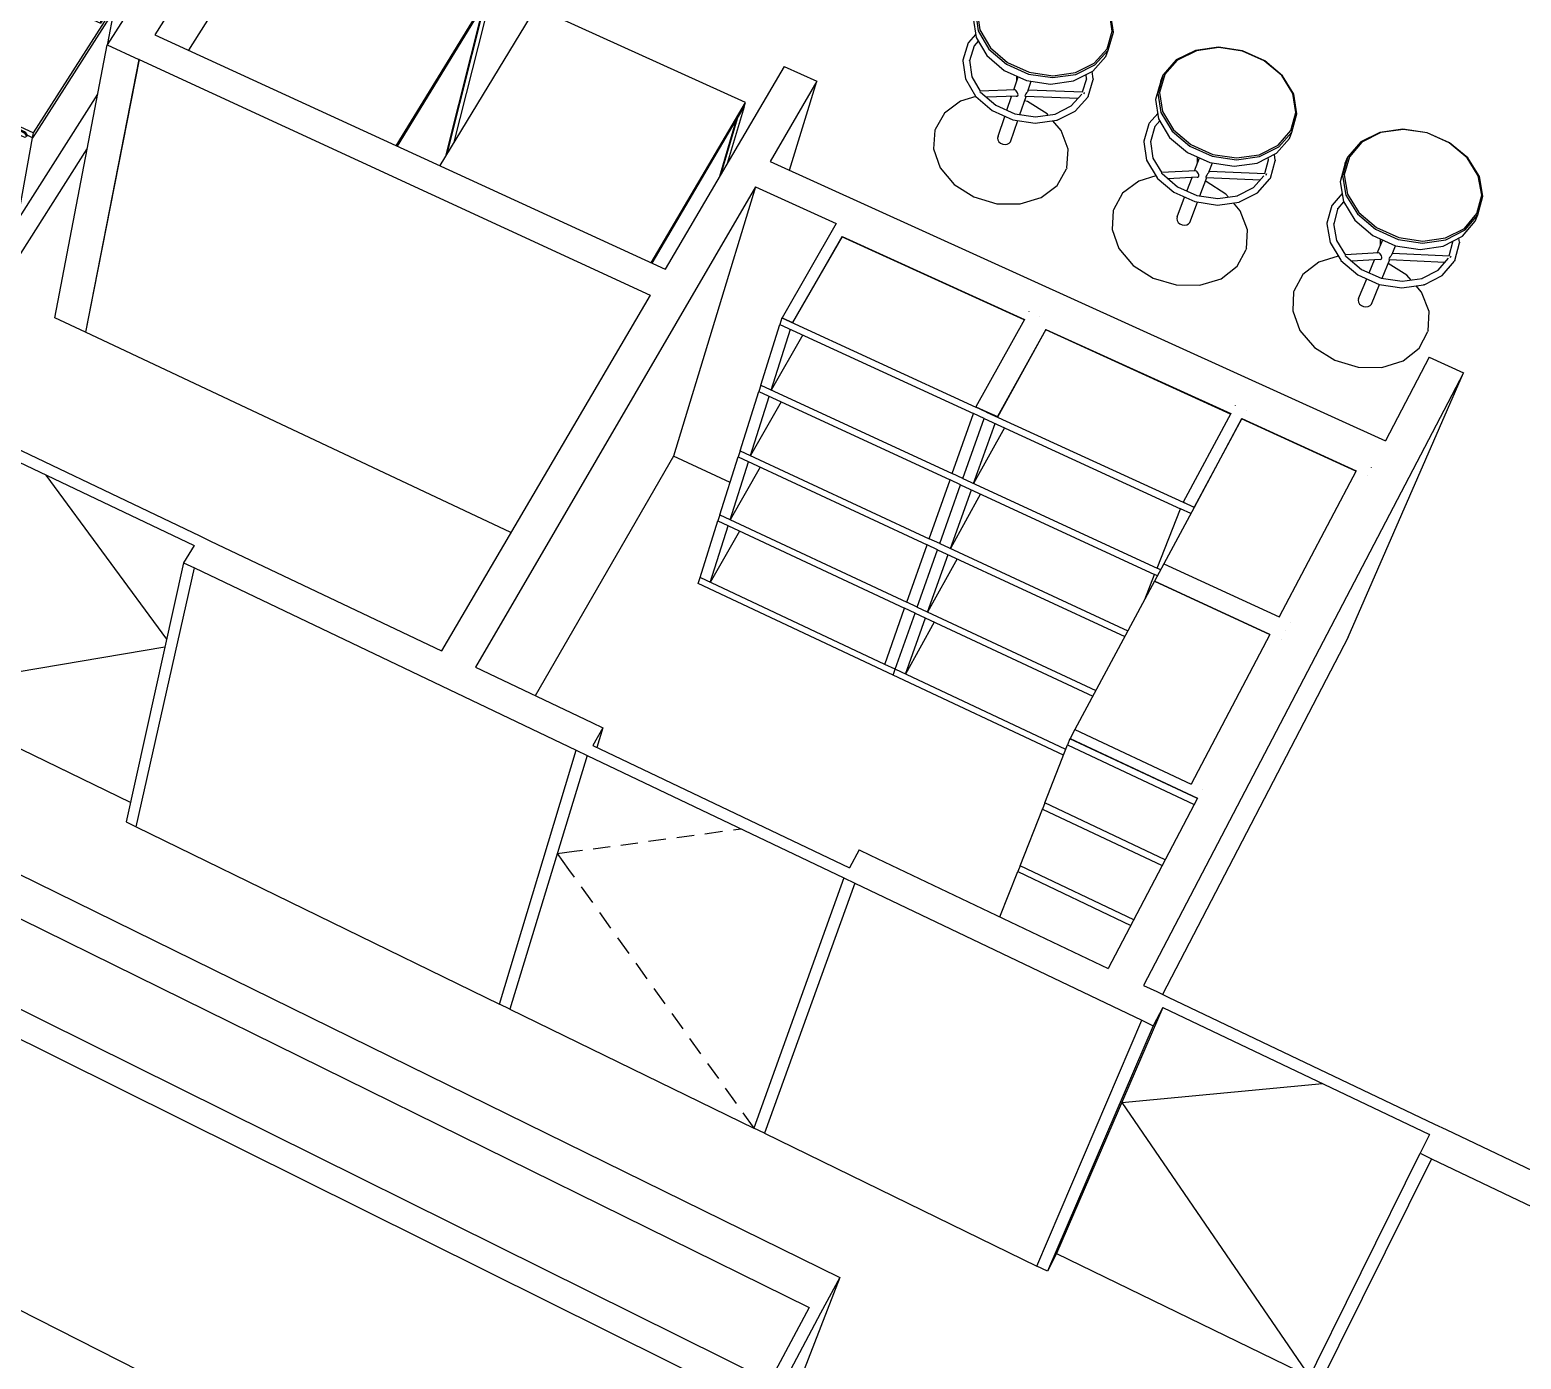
# Model space of a CAD drawing. Header units: millimetres. Extents: x 13967 to 26400, y -11617 to -3396.
# Drawn here: x 21291 to 23033, y -8741 to -7189 of the extents above; entities that cross this region are included whole.
import ezdxf

# ---------------------------------------------------------------- set-up
doc = ezdxf.new("R2010")
doc.units = ezdxf.units.MM
doc.header["$MEASUREMENT"] = 0
for name, color, linetype in [('NewA-Ee_25_10-M_WallsInternal', 7, 'Continuous'), ('NewA-Ee_40_20-M_GeneralFFAndEInternalCulinary', 7, 'Continuous'), ('NewA-Ee_40_20-M_GeneralFFAndEInternalFixed', 7, 'Continuous'), ('NewA-Ee_40_20-M_GeneralFFAndEInternalMovable', 7, 'Continuous')]:
    doc.layers.add(name, color=color, linetype=linetype)

# ---------------------------------------------------------------- blocks, each defined once
blk = doc.blocks.new('Section Elem_8_1', base_point=(20019, -7720.3))
at = {"layer": 'NewA-Ee_25_10-M_WallsInternal', "linetype": 'Continuous'}
for p, q in [((21502.5, -7785.8), (21772.3, -7914.2)), ((21483.5, -7817.1), (21929.5, -8030.1)), ((21811.8, -7933), (21947.9, -7997.9)), ((21415.7, -8119.7), (21839.9, -8326.5)), ((22273, -8152.7), (22550.8, -8285)), ((22255.1, -8185.5), (22590.1, -8345.5)), ((22592.1, -8304.7), (22607.5, -8312)), ((22149.3, -8477.3), (22467.3, -8632.4)), ((22945.5, -8473), (23084.3, -8539.1)), ((22928.5, -8507.1), (24630, -9319.6))]:
    blk.add_line(p, q, dxfattribs=at)
blk = doc.blocks.new('Section Elem_13_1', base_point=(20019, -7720.3))
at = {"layer": 'NewA-Ee_25_10-M_WallsInternal', "linetype": 'Continuous'}
for p, q in [((22925.8, -7571.3), (22874.6, -7668.8)), ((22925.8, -7571.3), (22965.8, -7589.4)), ((22965.8, -7589.4), (22592.1, -8304.7)), ((22831.2, -7898.2), (22965.8, -7589.4)), ((22831.2, -7898.2), (22614.1, -8315.2)), ((22655.3, -8086.2), (22550.8, -8285))]:
    blk.add_line(p, q, dxfattribs=at)
blk = doc.blocks.new('Section Elem_14_1', base_point=(20019, -7720.3))
at = {"layer": 'NewA-Ee_25_10-M_WallsInternal', "linetype": 'Continuous'}
for p, q in [((22172.3, -7231.7), (22033.5, -7468.5)), ((22172.3, -7231.7), (22210.5, -7248.9)), ((22210.5, -7248.9), (22156, -7342.5)), ((22178.5, -7352.7), (22210.5, -7248.9)), ((22138.8, -7372.1), (21811.8, -7933)), ((22015.9, -7498.6), (21772.3, -7914.2)), ((22043.2, -7686.7), (21881.7, -7966.4)), ((21772.2, -7914.3), (21772.3, -7914.2)), ((21811.8, -7933), (21811.7, -7933.1))]:
    blk.add_line(p, q, dxfattribs=at)
blk = doc.blocks.new('Section Elem_15_1', base_point=(20019, -7720.3))
at = {"layer": 'NewA-Ee_25_10-M_WallsInternal', "linetype": 'Continuous'}
for p, q in [((22156, -7342.5), (22874.6, -7668.8)), ((22138.8, -7372.1), (22043.2, -7686.7)), ((22138.8, -7372.1), (22233.1, -7415)), ((22874.6, -7668.8), (22874.6, -7668.9)), ((22109.2, -7717.4), (22043.2, -7686.7))]:
    blk.add_line(p, q, dxfattribs=at)
blk = doc.blocks.new('Section Elem_17_1', base_point=(20019, -7720.3))
at = {"layer": 'NewA-Ee_25_10-M_WallsInternal', "linetype": 'Continuous'}
for p, q in [((22099.8, -6081.6), (21712.3, -6688.5)), ((22135.1, -6096.4), (21748.7, -6704.6)), ((22047.3, -6439.2), (22135.1, -6096.4)), ((21673.9, -7035), (22047.3, -6439.2)), ((21570.2, -6911), (21519.9, -6989.7)), ((21607, -6927.5), (21437.3, -7194.6)), ((21501.9, -7018), (21381.5, -7206.5)), ((21320.7, -7525.3), (21381.5, -7206.5)), ((21381.5, -7206.5), (21418.8, -7223.7)), ((21418.8, -7223.7), (21356.3, -7542)), ((21418.9, -7223.6), (21418.8, -7223.7)), ((21356.3, -7542), (21320.7, -7525.3)), ((21356.3, -7542), (21356.4, -7541.9))]:
    blk.add_line(p, q, dxfattribs=at)
blk = doc.blocks.new('Section Elem_20_1', base_point=(20019, -7720.3))
at = {"layer": 'NewA-Ee_25_10-M_WallsInternal', "linetype": 'Continuous'}
for p, q in [((21437.3, -7194.6), (22033.5, -7468.5)), ((21418.9, -7223.6), (21356.4, -7541.9)), ((21418.9, -7223.6), (22015.9, -7498.6)), ((22033.5, -7468.5), (22033.5, -7468.6)), ((22015.8, -7498.7), (22015.9, -7498.6)), ((21853.3, -7776), (21356.4, -7541.9))]:
    blk.add_line(p, q, dxfattribs=at)
blk = doc.blocks.new('Section Elem_55_1', base_point=(20019, -7720.3))
at = {"layer": 'NewA-Ee_25_10-M_WallsInternal', "linetype": 'Continuous'}
for p, q in [((19560.5, -7330.9), (22237.3, -8645.8)), ((19545.2, -7372.1), (22201.6, -8681)), ((22237.3, -8645.8), (22215, -8687.6))]:
    blk.add_line(p, q, dxfattribs=at)
blk = doc.blocks.new('Section Elem_57_1', base_point=(20019, -7720.3))
at = {"layer": 'NewA-Ee_25_10-M_WallsInternal', "linetype": 'Continuous'}
for p, q in [((19490.4, -7445.1), (22155.7, -8766.9)), ((19461, -7463.4), (22154.1, -8801.8)), ((22049.4, -9073.9), (21224.6, -8656.1))]:
    blk.add_line(p, q, dxfattribs=at)
blk = doc.blocks.new('Section Elem_58_1', base_point=(20019, -7720.3))
at = {"layer": 'NewA-Ee_25_10-M_WallsInternal', "linetype": 'Continuous'}
for p, q in [((22201.6, -8681), (22155.7, -8766.9)), ((22215, -8687.6), (22169.2, -8773.6)), ((22063.9, -9046.6), (22108, -8963.5))]:
    blk.add_line(p, q, dxfattribs=at)
blk = doc.blocks.new('Section Elem_66_1', base_point=(20019, -7720.3))
at = {"layer": 'NewA-Ee_25_10-M_WallsInternal', "linetype": 'Continuous'}
for p, q in [((21191.8, -7637.9), (21191.8, -7637.8)), ((21143, -7961.7), (21197, -7654.6)), ((21197, -7654.6), (21184.5, -7674.4)), ((21197, -7654.6), (21483.2, -7791.1)), ((21172.3, -7668.5), (21119.4, -7975.2)), ((21131, -7980.9), (21184.5, -7674.4)), ((21172.3, -7668.5), (21184.5, -7674.4)), ((21317.6, -7697.7), (21317.5, -7697.6)), ((21451.2, -7900.4), (21310.6, -7708.8)), ((21490.1, -7779.9), (21490.1, -7779.8)), ((21502.5, -7785.9), (21502.5, -7785.8)), ((21483.2, -7791.1), (21471, -7811.2)), ((21483.2, -7791.2), (21483.2, -7791.1)), ((21471, -7811.2), (21403.8, -8113.9)), ((21415.7, -8119.7), (21483.5, -7817.1)), ((21471, -7811.2), (21483.5, -7817.1)), ((21449.2, -7909.7), (21143, -7961.7)), ((21119.4, -7975.2), (21131, -7980.9)), ((21143, -7961.7), (21131, -7980.9)), ((21143, -7961.7), (21143, -7961.6)), ((21408.9, -8091.2), (21143, -7961.7)), ((21403.8, -8113.9), (21415.7, -8119.7)), ((21415.7, -8119.6), (21415.7, -8119.7))]:
    blk.add_line(p, q, dxfattribs=at)
at = {"layer": 'NewA-Ee_25_10-M_WallsInternal', "linetype": 'Continuous', "flags": 128}
blk.add_lwpolyline([(21191.8, -7637.8), (21204, -7643.6), (21490.1, -7779.8), (21502.5, -7785.8)], dxfattribs=at)
blk = doc.blocks.new('Section Elem_67_1', base_point=(20019, -7720.3))
at = {"layer": 'NewA-Ee_25_10-M_WallsInternal', "linetype": 'Continuous'}
for p, q in [((21947.9, -7997.9), (21947.9, -7998)), ((21947.9, -7997.9), (21960.7, -8004)), ((21960.7, -8004), (21948.9, -8024.6)), ((21960.7, -8004), (21953.7, -8026.8)), ((21948.9, -8024.7), (21948.9, -8024.6)), ((21948.9, -8024.6), (22248.5, -8167.5)), ((21839.9, -8326.5), (21929.5, -8030.1)), ((21942.3, -8036.2), (21852, -8332.4)), ((22128.3, -8110.2), (22128.4, -8110.2)), ((22014.1, -8136.4), (22034.2, -8133.7)), ((22046.9, -8132), (22067.2, -8129.3)), ((22079.9, -8127.6), (22100.3, -8124.8)), ((22113.2, -8123.1), (22121.8, -8121.9)), ((21907.4, -8150.8), (21927, -8148.1)), ((21907.4, -8150.8), (21920.6, -8169.2)), ((21927, -8148.1), (21936.8, -8146.8)), ((21949.2, -8145.2), (21969, -8142.5)), ((21981.5, -8140.8), (22001.5, -8138.1)), ((22260, -8146.5), (22248.5, -8167.5)), ((22260, -8146.5), (22273, -8152.7)), ((22248.5, -8167.5), (22248.5, -8167.6)), ((21920.6, -8169.2), (21927.1, -8178.3)), ((22242.1, -8179.3), (22136.9, -8471.3)), ((22255.1, -8185.5), (22149.3, -8477.3)), ((21935.3, -8189.8), (21948.4, -8208.1)), ((21956.6, -8219.6), (21969.7, -8237.8)), ((21977.9, -8249.2), (21990.9, -8267.4)), ((21999, -8278.8), (22012, -8296.9)), ((22020.1, -8308.2), (22033, -8326.2)), ((21840, -8326.4), (21839.9, -8326.5)), ((21852, -8332.4), (21839.9, -8326.5)), ((21852, -8332.4), (21852.1, -8332.3)), ((21852, -8332.4), (22136.9, -8471.3)), ((22041.1, -8337.5), (22054, -8355.5)), ((22062, -8366.7), (22074.8, -8384.6)), ((22082.8, -8395.8), (22095.6, -8413.6)), ((22103.6, -8424.8), (22116.3, -8442.5)), ((22124.2, -8453.6), (22136.9, -8471.3)), ((22149.3, -8477.3), (22136.9, -8471.3)), ((22149.3, -8477.3), (22149.3, -8477.2))]:
    blk.add_line(p, q, dxfattribs=at)
at = {"layer": 'NewA-Ee_25_10-M_WallsInternal', "linetype": 'Continuous', "flags": 128}
blk.add_lwpolyline([(21929.5, -8030.1), (21942.3, -8036.2), (22242.1, -8179.3), (22255.1, -8185.5)], dxfattribs=at)
blk = doc.blocks.new('Section Elem_68_1', base_point=(20019, -7720.3))
at = {"layer": 'NewA-Ee_25_10-M_WallsInternal', "linetype": 'Continuous'}
for p, q in [((22607.5, -8312.1), (22607.5, -8312)), ((22620.7, -8318.4), (22620.8, -8318.4)), ((22614.5, -8330.4), (22490.6, -8617.7)), ((22614.5, -8330.4), (22603.3, -8351.8)), ((22614.5, -8330.4), (22925.9, -8478.8)), ((22467.3, -8632.4), (22590.1, -8345.5)), ((22603.3, -8351.8), (22479.9, -8638.5)), ((22590.1, -8345.5), (22603.3, -8351.8)), ((22807.1, -8407.1), (22807.2, -8407.1)), ((22566.6, -8441.6), (22801, -8419.3)), ((22566.6, -8441.6), (22785.9, -8761.5)), ((22925.9, -8478.8), (22915, -8500.7)), ((22925.9, -8478.8), (22925.8, -8478.9)), ((22931.9, -8466.6), (22931.9, -8466.7)), ((22945.5, -8473), (22945.4, -8473.1)), ((22775.5, -8782.6), (22915, -8500.7)), ((22928.5, -8507.1), (22788.3, -8788.9)), ((22915, -8500.7), (22928.5, -8507.1)), ((22490.6, -8617.7), (22479.9, -8638.5)), ((22490.6, -8617.7), (22785.9, -8761.5)), ((22467.3, -8632.4), (22467.3, -8632.3)), ((22479.9, -8638.5), (22467.3, -8632.4)), ((22788.3, -8788.9), (22775.5, -8782.6)), ((22788.3, -8788.8), (22788.3, -8788.9))]:
    blk.add_line(p, q, dxfattribs=at)
at = {"layer": 'NewA-Ee_25_10-M_WallsInternal', "linetype": 'Continuous', "flags": 128}
blk.add_lwpolyline([(22607.5, -8312), (22620.8, -8318.4), (22931.9, -8466.6), (22945.5, -8473)], dxfattribs=at)
blk = doc.blocks.new('Section Elem_109_1', base_point=(20019, -7720.3))
at = {"layer": 'NewA-Ee_25_10-M_WallsInternal', "linetype": 'Continuous'}
for p, q in [((22237.3, -8645.8), (22129.5, -8923)), ((22129.5, -8923), (22108, -8963.5))]:
    blk.add_line(p, q, dxfattribs=at)
blk = doc.blocks.new('Section Elem_163_1', base_point=(20019, -7720.3))
at = {"layer": 'NewA-Ee_40_20-M_GeneralFFAndEInternalFixed', "linetype": 'Continuous'}
for p, q in [((22706.6, -7643.3), (22706.8, -7642.9)), ((22840.1, -7704.1), (22706.6, -7643.3)), ((22706.8, -7642.9), (22840.3, -7703.8)), ((22840.3, -7703.8), (22750.4, -7874.5)), ((22853.1, -7709.7), (22853.2, -7709.6)), ((22858.3, -7699.8), (22858.4, -7699.7)), ((22651.2, -7746.5), (22615.8, -7812.4)), ((22615.8, -7812.4), (22610.4, -7822.4)), ((22615.8, -7812.4), (22750.4, -7874.5)), ((22750.4, -7874.5), (22750.4, -7874.6)), ((22763.3, -7880.6), (22763.4, -7880.5))]:
    blk.add_line(p, q, dxfattribs=at)
blk = doc.blocks.new('Section Elem_164_1', base_point=(20019, -7720.3))
at = {"layer": 'NewA-Ee_40_20-M_GeneralFFAndEInternalFixed', "linetype": 'Continuous'}
for p, q in [((22478, -7539), (22421.4, -7641)), ((22478.1, -7538.7), (22421.6, -7640.6)), ((22477.9, -7539.2), (22478, -7539.1)), ((22478, -7539.1), (22478.1, -7538.7)), ((22693.8, -7637.5), (22478, -7539.1)), ((22478.1, -7538.7), (22694, -7637.1)), ((22699.3, -7627.3), (22699.3, -7627.4)), ((22381.1, -7712.9), (22406.1, -7642.7)), ((22406.1, -7642.7), (22635.4, -7748.1)), ((22408.8, -7635.2), (22408.9, -7634.8)), ((22408.8, -7635.1), (22408.8, -7635.2)), ((22408.8, -7635.2), (22638.4, -7740.6)), ((22408.9, -7634.8), (22421.6, -7640.6)), ((22421.4, -7641), (22421.6, -7640.6)), ((22694, -7637.1), (22638.5, -7740.3)), ((22706.7, -7643.2), (22651.2, -7746.5)), ((22706.8, -7642.9), (22651.3, -7746.1)), ((22694, -7637.1), (22694, -7637.2)), ((22712, -7633.2), (22712.1, -7633.1)), ((22393.6, -7718.6), (22418.7, -7648.5)), ((22429.7, -7653.5), (22393.6, -7718.6)), ((22381.1, -7712.9), (22607.9, -7817.6)), ((22354.1, -7788.8), (22378.5, -7720.2)), ((22366.5, -7794.5), (22391, -7726)), ((22401.7, -7730.9), (22366.5, -7794.5)), ((22378.5, -7720.2), (22605, -7824.9)), ((22391.1, -7725.9), (22391, -7726)), ((22607.9, -7817.6), (22635.4, -7748.1)), ((22635.4, -7748.1), (22635.5, -7748)), ((22647.4, -7753.6), (22635.4, -7748.1)), ((22638.4, -7740.6), (22638.5, -7740.3)), ((22651.2, -7746.5), (22638.4, -7740.6)), ((22638.5, -7740.3), (22651.3, -7746.1)), ((22651.2, -7746.5), (22651.3, -7746.1)), ((22327.7, -7863), (22351.6, -7796)), ((22339.9, -7868.7), (22363.9, -7801.7)), ((22351.6, -7796), (22570.1, -7897.5)), ((22354.1, -7788.8), (22573.7, -7890.8)), ((22363.9, -7801.6), (22363.9, -7801.7)), ((22374.3, -7806.5), (22339.9, -7868.7)), ((22612, -7819.5), (22607.9, -7817.6)), ((22593.5, -7854), (22605, -7824.9)), ((22608.3, -7826.4), (22605, -7824.9)), ((22301.9, -7935.6), (22325.2, -7870)), ((22325.2, -7870), (22532.8, -7967)), ((22327.7, -7863), (22536.3, -7960.4)), ((22313.9, -7941.2), (22337.4, -7875.7)), ((22347.5, -7880.4), (22313.9, -7941.2)), ((22337.5, -7875.6), (22337.4, -7875.7)), ((22299.5, -7942.4), (22301.9, -7935.6)), ((22498.6, -8035.9), (22299.5, -7942.4)), ((22501.2, -8029.2), (22301.9, -7935.6))]:
    blk.add_line(p, q, dxfattribs=at)
blk = doc.blocks.new('Section Elem_165_1', base_point=(20019, -7720.3))
at = {"layer": 'NewA-Ee_40_20-M_GeneralFFAndEInternalFixed', "linetype": 'Continuous'}
for p, q in [((22233.1, -7415), (22169.9, -7525)), ((22239.9, -7430.6), (22182.2, -7531.1)), ((22240, -7430.3), (22182.3, -7530.7)), ((22239.8, -7430.7), (22239.9, -7430.6)), ((22239.9, -7430.6), (22240, -7430.3)), ((22452.8, -7527.6), (22239.9, -7430.6)), ((22240, -7430.3), (22452.9, -7527.3)), ((22458.3, -7517.6), (22458.3, -7517.7)), ((22470.9, -7523.4), (22470.9, -7523.3)), ((22145, -7603.8), (22167.3, -7532.9)), ((22157.3, -7609.5), (22179.8, -7538.6)), ((22169.7, -7525.3), (22167.3, -7532.9)), ((22167.3, -7532.9), (22167.4, -7532.8)), ((22167.3, -7532.9), (22393.5, -7636.9)), ((22169.7, -7525.3), (22169.9, -7525)), ((22169.7, -7525.3), (22396.2, -7629.4)), ((22169.9, -7525), (22182.3, -7530.7)), ((22179.9, -7538.5), (22179.8, -7538.6)), ((22182.2, -7531.1), (22182.3, -7530.7)), ((22452.9, -7527.3), (22396.3, -7629)), ((22452.9, -7527.3), (22452.9, -7527.4)), ((22194.1, -7545.2), (22157.3, -7609.5)), ((22120.9, -7680.4), (22142.7, -7611.2)), ((22145, -7603.8), (22142.7, -7611.2)), ((22142.7, -7611.2), (22142.7, -7611.1)), ((22142.7, -7611.2), (22366.1, -7714.4)), ((22145.1, -7603.7), (22145, -7603.8)), ((22145, -7603.8), (22368.7, -7707.1)), ((22133, -7686.1), (22155, -7616.9)), ((22168.9, -7623.3), (22133, -7686.1)), ((22155, -7616.8), (22155, -7616.9)), ((22396.2, -7629.4), (22396.3, -7629)), ((22396.3, -7629), (22408.9, -7634.8)), ((22368.7, -7707.1), (22393.5, -7636.9)), ((22393.5, -7636.9), (22393.6, -7636.8)), ((22406.1, -7642.7), (22393.5, -7636.9)), ((22408.8, -7635.2), (22396.2, -7629.4)), ((22406.1, -7642.7), (22406.2, -7642.6)), ((22120.9, -7680.4), (22118.6, -7687.7)), ((22120.9, -7680.3), (22120.9, -7680.4)), ((22120.9, -7680.4), (22341.8, -7783.1)), ((22097.3, -7755.4), (22118.6, -7687.7)), ((22109.3, -7761), (22130.7, -7693.3)), ((22118.6, -7687.7), (22118.7, -7687.6)), ((22118.6, -7687.7), (22339.3, -7790.2)), ((22144.3, -7699.6), (22109.3, -7761)), ((22341.8, -7783.1), (22366.1, -7714.4)), ((22366.1, -7714.4), (22366.1, -7714.3)), ((22378.5, -7720.2), (22366.1, -7714.4)), ((22381.1, -7712.9), (22368.7, -7707.1)), ((22378.5, -7720.2), (22378.6, -7720.1)), ((22074.2, -7828.6), (22095, -7762.4)), ((22086.1, -7834.2), (22107.1, -7768.1)), ((22097.3, -7755.4), (22095, -7762.4)), ((22095, -7762.4), (22095.1, -7762.3)), ((22095, -7762.4), (22313.1, -7864.3)), ((22097.3, -7755.4), (22315.5, -7857.3)), ((22107.1, -7768), (22107.1, -7768.1)), ((22120.2, -7774.2), (22086.1, -7834.2)), ((22354.1, -7788.8), (22341.8, -7783.1)), ((22315.5, -7857.3), (22339.3, -7790.2)), ((22339.3, -7790.2), (22339.3, -7790.1)), ((22351.6, -7796), (22339.3, -7790.2)), ((22351.6, -7796), (22351.6, -7795.9)), ((22072, -7835.6), (22074.2, -7828.6)), ((22299.5, -7942.4), (22072, -7835.6)), ((22074.2, -7828.6), (22074.2, -7828.5)), ((22289.9, -7929.9), (22074.2, -7828.6)), ((22289.9, -7929.9), (22313.1, -7864.3)), ((22313.1, -7864.3), (22313.1, -7864.2)), ((22325.2, -7870), (22313.1, -7864.3)), ((22327.7, -7863), (22315.5, -7857.3)), ((22325.2, -7870), (22325.3, -7869.9)), ((22301.9, -7935.6), (22289.9, -7929.9)), ((22299.5, -7942.3), (22299.5, -7942.4))]:
    blk.add_line(p, q, dxfattribs=at)
blk = doc.blocks.new('Section Elem_166_1', base_point=(20019, -7720.3))
at = {"layer": 'NewA-Ee_40_20-M_GeneralFFAndEInternalFixed', "linetype": 'Continuous'}
for p, q in [((22604.8, -7832.8), (22511.8, -8006)), ((22604.8, -7832.8), (22605, -7832.5)), ((22739.5, -7895.1), (22604.8, -7832.8)), ((22610.4, -7822.4), (22605, -7832.5)), ((22605, -7832.5), (22739.7, -7894.8)), ((22739.7, -7894.8), (22647.6, -8069.7)), ((22752.7, -7900.9), (22752.7, -7900.8)), ((22758, -7890.7), (22758, -7890.6)), ((22511.8, -8006), (22506.3, -8016.3)), ((22511.8, -8006), (22647.6, -8069.7)), ((22476.7, -8091.7), (22503.3, -8023.9)), ((22506.1, -8016.7), (22503.3, -8023.9)), ((22503.3, -8023.9), (22503.3, -8023.8)), ((22503.3, -8023.9), (22651.4, -8093.5)), ((22506.1, -8016.7), (22506.3, -8016.3)), ((22506.2, -8016.6), (22506.1, -8016.7)), ((22655.1, -8086.6), (22506.1, -8016.7)), ((22506.3, -8016.3), (22655.3, -8086.2)), ((22647.6, -8069.7), (22647.6, -8069.8)), ((22660.7, -8075.9), (22660.7, -8075.8)), ((22447.9, -8165), (22473.9, -8098.8)), ((22476.7, -8091.7), (22473.9, -8098.8)), ((22473.9, -8098.8), (22473.9, -8098.7)), ((22473.9, -8098.8), (22613.9, -8164.9)), ((22476.7, -8091.6), (22476.7, -8091.7)), ((22617.5, -8158.1), (22476.7, -8091.7)), ((22655.2, -8086.3), (22655.3, -8086.2)), ((22447.9, -8165), (22445.2, -8171.9)), ((22447.9, -8164.9), (22447.9, -8165)), ((22580.7, -8228), (22447.9, -8165)), ((22424.4, -8224.8), (22445.2, -8171.9)), ((22445.2, -8171.9), (22445.2, -8171.8)), ((22445.2, -8171.9), (22577.3, -8234.6))]:
    blk.add_line(p, q, dxfattribs=at)
blk = doc.blocks.new('Section Elem_179_1', base_point=(20019, -7720.3))
at = {"layer": 'NewA-Ee_40_20-M_GeneralFFAndEInternalMovable', "linetype": 'Continuous'}
for p, q in [((22440, -7118.6), (22417.7, -7129.6)), ((22441.1, -7118.9), (22419.1, -7129.6)), ((22466.8, -7114.9), (22440, -7118.6)), ((22467.3, -7115.3), (22441.1, -7118.9)), ((22494.6, -7119), (22466.8, -7114.9)), ((22494.6, -7119.3), (22467.3, -7115.3)), ((22520.3, -7130.4), (22494.6, -7119)), ((22519.8, -7130.5), (22494.6, -7119.3)), ((22417.7, -7129.6), (22402.3, -7146.6)), ((22419.1, -7129.6), (22404.1, -7146.3)), ((22539.8, -7147.4), (22519.8, -7130.5)), ((22540.8, -7147.7), (22520.3, -7130.4)), ((22399.8, -7154.1), (22393.3, -7175.2)), ((22402.3, -7146.6), (22395.8, -7167.6)), ((22404.1, -7146.3), (22397.7, -7166.9)), ((22399.8, -7154.1), (22402.3, -7146.6)), ((22552.3, -7168.2), (22539.8, -7147.4)), ((22553.5, -7168.9), (22540.8, -7147.7)), ((22393.3, -7175.2), (22396.5, -7197.7)), ((22395.8, -7167.6), (22399, -7190.2)), ((22397.7, -7166.9), (22400.9, -7189)), ((22555.6, -7190.3), (22552.3, -7168.2)), ((22556.9, -7191.5), (22553.5, -7168.9)), ((22399, -7190.2), (22411.6, -7211.5)), ((22400.9, -7189), (22413.2, -7209.9)), ((22549.5, -7211.1), (22555.6, -7190.3)), ((22550.6, -7212.7), (22556.9, -7191.5)), ((22387.2, -7204.2), (22381.1, -7224.2)), ((22387.7, -7203.6), (22387.2, -7204.2)), ((22396, -7194.3), (22387.7, -7203.6)), ((22394.2, -7207.4), (22388.8, -7225)), ((22399.1, -7202.1), (22394.1, -7207.6)), ((22394.2, -7207.4), (22394.2, -7207.4)), ((22396.5, -7197.7), (22409.1, -7219)), ((22413.2, -7209.9), (22433.2, -7227.1)), ((22381.1, -7224.2), (22381.1, -7225)), ((22381.1, -7225), (22384.1, -7246.3)), ((22388.7, -7224.5), (22391.4, -7243.8)), ((22388.7, -7224.6), (22388.7, -7224.5)), ((22409.1, -7219), (22429.5, -7236.5)), ((22411.6, -7211.5), (22432, -7229)), ((22433.2, -7227.1), (22458.5, -7238.4)), ((22512.5, -7238.9), (22534.5, -7227.9)), ((22532.7, -7237.3), (22548, -7220.1)), ((22534.5, -7227.9), (22549.5, -7211.1)), ((22535.3, -7229.9), (22550.6, -7212.7)), ((22548, -7220.1), (22550.6, -7212.7)), ((22391.4, -7243.8), (22401.3, -7260.7)), ((22429.5, -7236.5), (22455.3, -7248)), ((22432, -7229), (22457.8, -7240.6)), ((22440.6, -7259.1), (22445.8, -7243.8)), ((22444.1, -7248.8), (22444.2, -7243.1)), ((22457.8, -7240.6), (22485.9, -7244.7)), ((22458.5, -7238.4), (22486.1, -7242.5)), ((22485.9, -7244.7), (22512.9, -7241)), ((22486.1, -7242.5), (22512.5, -7238.9)), ((22510.2, -7248.5), (22532.7, -7237.3)), ((22512.9, -7241), (22535.3, -7229.9)), ((22521, -7261.4), (22525.7, -7245.7)), ((22525.6, -7246), (22524.9, -7241.2)), ((22533.3, -7246), (22532.1, -7237.6)), ((22384.1, -7246.3), (22395.9, -7266.4)), ((22401.3, -7261.6), (22401, -7261.4)), ((22442, -7259), (22401.2, -7260.4)), ((22401.4, -7261.8), (22401.3, -7261.6)), ((22401.8, -7261.7), (22419.4, -7276.8)), ((22442, -7259), (22441.9, -7259)), ((22442.6, -7259.4), (22442, -7259)), ((22443.4, -7260.1), (22442.6, -7259.4)), ((22444.2, -7261.2), (22443.4, -7260.1)), ((22444.9, -7262.5), (22444.2, -7261.2)), ((22445.4, -7263.7), (22444.9, -7262.5)), ((22455.5, -7262.5), (22454.6, -7263.8)), ((22455.3, -7248), (22483.3, -7252.2)), ((22456.4, -7261.3), (22455.5, -7262.5)), ((22457.1, -7260.2), (22456.4, -7261.3)), ((22457.1, -7260.4), (22461, -7248.9)), ((22457.5, -7259.5), (22457.1, -7260.2)), ((22457.5, -7259.1), (22521.2, -7261.4)), ((22457.5, -7259.2), (22457.5, -7259.5)), ((22483.3, -7252.2), (22510.2, -7248.5)), ((22522.6, -7262.6), (22522.1, -7263.7)), ((22523.1, -7261.9), (22522.6, -7262.6)), ((22527.3, -7266.9), (22533.3, -7246.8)), ((22533.3, -7246), (22533.3, -7246.8)), ((22378.5, -7272.1), (22359.7, -7286.1)), ((22396.1, -7266.8), (22378.5, -7272.1)), ((22395.9, -7266.4), (22396.2, -7266.8)), ((22396.2, -7266.8), (22415.2, -7283.2)), ((22443.5, -7266.5), (22408.8, -7267.7)), ((22419.4, -7276.8), (22441.7, -7286.8)), ((22432.5, -7282.7), (22438, -7266.6)), ((22437.8, -7267.2), (22436.2, -7266.7)), ((22443.5, -7266.5), (22444.5, -7266.3)), ((22444.5, -7266.3), (22445.2, -7265.8)), ((22445.2, -7265.8), (22445.5, -7264.9)), ((22445.5, -7264.9), (22445.4, -7263.7)), ((22447.7, -7287.7), (22454.9, -7266.6)), ((22456.7, -7272.7), (22453.2, -7271.7)), ((22453.9, -7265), (22453.6, -7265.9)), ((22453.6, -7265.9), (22453.7, -7266.4)), ((22453.7, -7266.4), (22454.2, -7266.5)), ((22454.6, -7263.8), (22453.9, -7265)), ((22454.2, -7266.5), (22515.7, -7268.8)), ((22479.6, -7287.1), (22456.7, -7272.7)), ((22488.7, -7287.2), (22507.7, -7277.8)), ((22507.7, -7277.8), (22519.9, -7264)), ((22512.4, -7283.8), (22526.9, -7267.5)), ((22527.3, -7266.9), (22526.9, -7267.5)), ((22359.7, -7286.1), (22348.8, -7305.2)), ((22415.2, -7283.2), (22439.3, -7294.1)), ((22422.2, -7313.1), (22430.1, -7289.9)), ((22436.7, -7319.6), (22445.2, -7294.9)), ((22439.3, -7294.1), (22465.6, -7298)), ((22441.7, -7286.8), (22465.8, -7290.4)), ((22465.6, -7298), (22490.7, -7294.5)), ((22465.8, -7290.4), (22489, -7287.2)), ((22480.6, -7288.4), (22479.6, -7287.1)), ((22496, -7306.5), (22486.3, -7295.1)), ((22491.2, -7294.3), (22490.7, -7294.5)), ((22491.2, -7294.3), (22512.4, -7283.8)), ((22348.5, -7306.1), (22346.8, -7327.9)), ((22348.8, -7305.2), (22348.5, -7306.1)), ((22422.2, -7313.1), (22421.5, -7315.2)), ((22421.5, -7315.2), (22421.9, -7317.4)), ((22504, -7328.4), (22496, -7306.5)), ((22346.8, -7327.9), (22354.6, -7350)), ((22421.9, -7317.4), (22423.1, -7319.5)), ((22423.1, -7319.5), (22425.1, -7321.2)), ((22425.1, -7321.2), (22427.6, -7322.4)), ((22427.6, -7322.4), (22430.4, -7322.8)), ((22430.4, -7322.8), (22433, -7322.4)), ((22433, -7322.4), (22435.2, -7321.3)), ((22435.2, -7321.3), (22436.7, -7319.6)), ((22502.5, -7350.4), (22504, -7328.4)), ((22354.6, -7350), (22370.9, -7369.5)), ((22491.4, -7370.5), (22502.2, -7351.2)), ((22502.5, -7350.4), (22502.2, -7351.2)), ((22370.9, -7369.5), (22393.9, -7384)), ((22393.9, -7384), (22420.6, -7391.9)), ((22448, -7392.2), (22472.6, -7384.7)), ((22472.6, -7384.7), (22491.4, -7370.5)), ((22420.6, -7391.9), (22448, -7392.2))]:
    blk.add_line(p, q, dxfattribs=at)
blk = doc.blocks.new('Section Elem_180_1', base_point=(20019, -7720.3))
at = {"layer": 'NewA-Ee_40_20-M_GeneralFFAndEInternalMovable', "linetype": 'Continuous'}
for p, q in [((22679.5, -7209.3), (22652.7, -7213)), ((22680.1, -7209.7), (22653.8, -7213.3)), ((22707.6, -7213.4), (22679.5, -7209.3)), ((22707.6, -7213.7), (22680.1, -7209.7)), ((22630.3, -7224.1), (22615.1, -7241.4)), ((22631.9, -7224.2), (22616.9, -7241.1)), ((22652.7, -7213), (22630.3, -7224.1)), ((22653.8, -7213.3), (22631.9, -7224.2)), ((22733.6, -7225), (22707.6, -7213.4)), ((22733.1, -7225), (22707.6, -7213.7)), ((22753.5, -7242.2), (22733.1, -7225)), ((22754.5, -7242.5), (22733.6, -7225)), ((22615.1, -7241.4), (22608.9, -7262.7)), ((22616.9, -7241.1), (22610.8, -7262)), ((22612.4, -7248.8), (22615.1, -7241.4)), ((22766.4, -7263.3), (22753.5, -7242.2)), ((22767.6, -7264), (22754.5, -7242.5)), ((22612.4, -7248.8), (22606.2, -7270.1)), ((22608.9, -7262.7), (22612.4, -7285.5)), ((22610.8, -7262), (22614.3, -7284.3)), ((22606.2, -7270.1), (22609.7, -7292.9)), ((22770.1, -7285.6), (22766.4, -7263.3)), ((22771.3, -7286.8), (22767.6, -7264)), ((22598.8, -7298), (22598.3, -7298.6)), ((22608.7, -7286.7), (22598.8, -7298)), ((22611.1, -7295.3), (22605.3, -7301.9)), ((22609.7, -7292.9), (22622.6, -7314.5)), ((22612.4, -7285.5), (22625.4, -7307.1)), ((22614.3, -7284.3), (22627, -7305.5)), ((22764.2, -7306.6), (22770.1, -7285.6)), ((22765.3, -7308.2), (22771.3, -7286.8)), ((22598.3, -7298.6), (22592.4, -7318.8)), ((22605.4, -7301.8), (22600.2, -7319.6)), ((22605.4, -7301.8), (22605.4, -7301.8)), ((22622.6, -7314.5), (22643.4, -7332.2)), ((22625.4, -7307.1), (22646.2, -7324.8)), ((22627, -7305.5), (22647.4, -7322.9)), ((22749.3, -7323.7), (22764.2, -7306.6)), ((22750.2, -7325.7), (22765.3, -7308.2)), ((22762.4, -7315.7), (22765.3, -7308.2)), ((22592.4, -7318.8), (22592.4, -7319.6)), ((22592.4, -7319.6), (22595.7, -7341.2)), ((22600.1, -7319.2), (22603.1, -7338.7)), ((22643.4, -7332.2), (22669.5, -7343.9)), ((22646.2, -7324.8), (22672.3, -7336.5)), ((22647.4, -7322.9), (22673, -7334.3)), ((22727.3, -7334.8), (22749.3, -7323.7)), ((22727.7, -7336.9), (22750.2, -7325.7)), ((22747.3, -7333.1), (22762.4, -7315.7)), ((22595.7, -7341.2), (22607.9, -7361.6)), ((22603.1, -7338.7), (22613.3, -7355.7)), ((22651.6, -7353.7), (22657.3, -7338.4)), ((22655.2, -7344.1), (22655.2, -7337.5)), ((22668.4, -7355), (22672.5, -7344.3)), ((22669.5, -7343.9), (22697.8, -7348.1)), ((22672.3, -7336.5), (22700.6, -7340.7)), ((22673, -7334.3), (22700.8, -7338.5)), ((22697.8, -7348.1), (22724.8, -7344.4)), ((22700.6, -7340.7), (22727.7, -7336.9)), ((22700.8, -7338.5), (22727.3, -7334.8)), ((22724.8, -7344.4), (22747.3, -7333.1)), ((22733.7, -7356.5), (22738.2, -7340.6)), ((22738.1, -7341), (22737.6, -7337.9)), ((22738.2, -7340.6), (22738.2, -7340.6)), ((22740.2, -7362), (22745.9, -7341.7)), ((22745.9, -7340.9), (22744.9, -7334.3)), ((22745.9, -7340.9), (22745.9, -7341.7)), ((22586.5, -7365.5), (22567.7, -7379.7)), ((22606.5, -7359.4), (22586.5, -7365.5)), ((22607.9, -7361.6), (22608.1, -7362)), ((22608.1, -7362), (22627.5, -7378.6)), ((22613.4, -7356.7), (22613.1, -7356.5)), ((22653.2, -7353.6), (22613.2, -7355.5)), ((22613.5, -7356.9), (22613.4, -7356.7)), ((22613.9, -7356.8), (22631.8, -7372.1)), ((22654.7, -7361.1), (22620.8, -7362.7)), ((22642.8, -7377.1), (22648.7, -7361.4)), ((22653.2, -7353.6), (22653.1, -7353.6)), ((22653.9, -7354), (22653.2, -7353.6)), ((22654.7, -7354.8), (22653.9, -7354)), ((22655.5, -7355.9), (22654.7, -7354.8)), ((22654.7, -7361.1), (22655.7, -7361)), ((22656.2, -7357.1), (22655.5, -7355.9)), ((22655.7, -7361), (22656.4, -7360.5)), ((22656.6, -7358.4), (22656.2, -7357.1)), ((22656.4, -7360.5), (22656.7, -7359.6)), ((22656.7, -7359.6), (22656.6, -7358.4)), ((22657.9, -7382.8), (22666.1, -7361.2)), ((22665.1, -7366.1), (22664.3, -7365.9)), ((22665.2, -7359.6), (22664.9, -7360.5)), ((22664.9, -7360.5), (22665, -7361.1)), ((22665, -7361.1), (22665.4, -7361.2)), ((22688.4, -7380.7), (22665.1, -7366.1)), ((22665.9, -7358.5), (22665.2, -7359.6)), ((22665.4, -7361.2), (22728.6, -7363.9)), ((22666.9, -7357.2), (22665.9, -7358.5)), ((22667.8, -7356), (22666.9, -7357.2)), ((22668.5, -7354.9), (22667.8, -7356)), ((22668.8, -7354.1), (22668.5, -7354.9)), ((22668.8, -7354), (22668.8, -7354.1)), ((22668.9, -7353.8), (22734, -7356.5)), ((22720.6, -7373.1), (22732.7, -7359.2)), ((22725.3, -7379.1), (22739.6, -7362.7)), ((22735.4, -7357.7), (22734.9, -7358.8)), ((22735.9, -7357), (22735.4, -7357.7)), ((22740.2, -7362), (22739.6, -7362.7)), ((22567.7, -7379.7), (22557, -7399.1)), ((22627.5, -7378.6), (22651.9, -7389.5)), ((22631.4, -7407.2), (22640.1, -7384.2)), ((22631.8, -7372.1), (22654.3, -7382.2)), ((22654.3, -7382.2), (22678.7, -7385.9)), ((22678.7, -7385.9), (22702, -7382.6)), ((22691.3, -7384.1), (22688.4, -7380.7)), ((22701.6, -7382.7), (22720.6, -7373.1)), ((22701.9, -7382.6), (22702, -7382.6)), ((22704.2, -7389.8), (22725.3, -7379.1)), ((22556.7, -7399.9), (22555.3, -7422)), ((22557, -7399.1), (22556.7, -7399.9)), ((22646.2, -7413.8), (22655.2, -7390)), ((22651.9, -7389.5), (22678.4, -7393.5)), ((22678.4, -7393.5), (22703.6, -7390)), ((22705.1, -7400.3), (22697.1, -7390.9)), ((22704.2, -7389.8), (22703.6, -7390)), ((22713.5, -7422.5), (22705.1, -7400.3)), ((22631.4, -7407.2), (22630.8, -7409.3)), ((22630.8, -7409.3), (22631.2, -7411.6)), ((22631.2, -7411.6), (22632.5, -7413.7)), ((22632.5, -7413.7), (22634.5, -7415.4)), ((22634.5, -7415.4), (22637.1, -7416.6)), ((22637.1, -7416.6), (22639.8, -7417)), ((22639.8, -7417), (22642.5, -7416.6)), ((22642.5, -7416.6), (22644.7, -7415.5)), ((22644.7, -7415.5), (22646.2, -7413.8)), ((22555.3, -7422), (22563.4, -7444.3)), ((22712.3, -7444.7), (22713.5, -7422.5)), ((22563.4, -7444.3), (22580.1, -7464)), ((22701.4, -7465), (22712, -7445.5)), ((22712.3, -7444.7), (22712, -7445.5)), ((22580.1, -7464), (22603.4, -7478.8)), ((22682.6, -7479.5), (22701.4, -7465)), ((22603.4, -7478.8), (22630.4, -7486.8)), ((22630.4, -7486.8), (22658, -7487)), ((22658, -7487), (22682.6, -7479.5))]:
    blk.add_line(p, q, dxfattribs=at)
blk = doc.blocks.new('Section Elem_181_1', base_point=(20019, -7720.3))
at = {"layer": 'NewA-Ee_40_20-M_GeneralFFAndEInternalMovable', "linetype": 'Continuous'}
for p, q in [((22868, -7308.6), (22845.7, -7319.8)), ((22869.2, -7308.9), (22847.2, -7319.9)), ((22895, -7304.8), (22868, -7308.6)), ((22895.6, -7305.2), (22869.2, -7308.9)), ((22923.3, -7309), (22895, -7304.8)), ((22923.3, -7309.3), (22895.6, -7305.2)), ((22949.6, -7320.7), (22923.3, -7309)), ((22949.1, -7320.8), (22923.3, -7309.3)), ((22845.7, -7319.8), (22830.6, -7337.3)), ((22847.2, -7319.9), (22832.5, -7337)), ((22969.9, -7338.2), (22949.1, -7320.8)), ((22970.8, -7338.5), (22949.6, -7320.7)), ((22827.6, -7344.7), (22821.6, -7366.3)), ((22830.6, -7337.3), (22824.6, -7358.9)), ((22832.5, -7337), (22826.6, -7358.2)), ((22827.6, -7344.7), (22830.6, -7337.3)), ((22983.1, -7359.5), (22969.9, -7338.2)), ((22984.3, -7360.2), (22970.8, -7338.5)), ((22821.6, -7366.3), (22825.5, -7389.4)), ((22824.6, -7358.9), (22828.5, -7382)), ((22826.6, -7358.2), (22830.4, -7380.8)), ((22987.2, -7382.1), (22983.1, -7359.5)), ((22988.4, -7383.3), (22984.3, -7360.2)), ((22824, -7380.2), (22812.5, -7393.5)), ((22828.5, -7382), (22841.8, -7403.8)), ((22830.4, -7380.8), (22843.5, -7402.2)), ((22981.5, -7403.4), (22987.2, -7382.1)), ((22982.7, -7405), (22988.4, -7383.3)), ((22812, -7394.1), (22806.3, -7414.6)), ((22812.5, -7393.5), (22812, -7394.1)), ((22819.2, -7397.3), (22814.2, -7415.3)), ((22825.8, -7389.7), (22819.1, -7397.4)), ((22819.1, -7397.4), (22819.2, -7397.3)), ((22825.5, -7389.4), (22838.8, -7411.2)), ((22843.5, -7402.2), (22864.3, -7419.8)), ((22806.3, -7414.6), (22806.3, -7415.4)), ((22806.3, -7415.4), (22809.9, -7437.2)), ((22814.1, -7415), (22817.4, -7434.8)), ((22838.8, -7411.2), (22860, -7429.1)), ((22841.8, -7403.8), (22863, -7421.8)), ((22864.3, -7419.8), (22890.2, -7431.4)), ((22964.5, -7430), (22979.5, -7412.4)), ((22966.8, -7420.7), (22981.5, -7403.4)), ((22967.7, -7422.6), (22982.7, -7405)), ((22979.5, -7412.4), (22982.7, -7405)), ((22979.5, -7412.4), (22979.5, -7412.3)), ((22809.9, -7437.2), (22822.4, -7457.9)), ((22817.4, -7434.8), (22827.9, -7452)), ((22860, -7429.1), (22886.4, -7441)), ((22863, -7421.8), (22889.5, -7433.6)), ((22865.1, -7449.5), (22871.4, -7434.3)), ((22868.8, -7440.6), (22868.9, -7433.1)), ((22889.5, -7433.6), (22918.1, -7437.9)), ((22890.2, -7431.4), (22918.2, -7435.6)), ((22918.1, -7437.9), (22945.2, -7434.1)), ((22918.2, -7435.6), (22944.8, -7431.9)), ((22942.1, -7441.4), (22964.5, -7430)), ((22944.8, -7431.9), (22966.8, -7420.7)), ((22945.2, -7434.1), (22967.7, -7422.6)), ((22949, -7452.8), (22953.3, -7436.6)), ((22953.2, -7437.1), (22953, -7435.9)), ((22953.3, -7436.7), (22953.3, -7436.6)), ((22961.2, -7437), (22960.3, -7432.2)), ((22961.2, -7437), (22961.1, -7437.8)), ((22819.5, -7453.1), (22797, -7460)), ((22867, -7449.4), (22827.8, -7451.8)), ((22828, -7453), (22827.8, -7452.8)), ((22828.2, -7453.2), (22828, -7453)), ((22828.5, -7453.1), (22846.8, -7468.6)), ((22867, -7449.4), (22866.9, -7449.4)), ((22867.7, -7449.8), (22867, -7449.4)), ((22868.5, -7450.6), (22867.7, -7449.8)), ((22869.3, -7451.7), (22868.5, -7450.6)), ((22870.1, -7452.9), (22869.3, -7451.7)), ((22870.5, -7454.2), (22870.1, -7452.9)), ((22870.6, -7455.4), (22870.5, -7454.2)), ((22879.9, -7454.3), (22879.1, -7455.5)), ((22880.8, -7453), (22879.9, -7454.3)), ((22881.8, -7451.8), (22880.8, -7453)), ((22882.4, -7450.7), (22881.8, -7451.8)), ((22882.4, -7450.8), (22886.5, -7441)), ((22882.9, -7449.6), (22949.4, -7452.8)), ((22886.4, -7441), (22915, -7445.3)), ((22915, -7445.3), (22942.1, -7441.4)), ((22950.8, -7454), (22950.4, -7455.1)), ((22951.4, -7453.3), (22950.8, -7454)), ((22955.6, -7458.4), (22961.1, -7437.8)), ((22797, -7460), (22778.3, -7474.4)), ((22822.4, -7457.9), (22822.7, -7458.3)), ((22822.7, -7458.3), (22842.5, -7475.1)), ((22868.4, -7456.9), (22835.3, -7458.9)), ((22846.8, -7468.6), (22869.6, -7478.8)), ((22855.6, -7472.6), (22861.9, -7457.3)), ((22868.4, -7456.9), (22869.5, -7456.8)), ((22869.5, -7456.8), (22870.2, -7456.3)), ((22870.2, -7456.3), (22870.6, -7455.4)), ((22870.7, -7479), (22879.8, -7457)), ((22899.7, -7475.5), (22877.8, -7461.8)), ((22879.1, -7455.5), (22878.7, -7456.3)), ((22878.7, -7456.3), (22878.8, -7456.9)), ((22878.8, -7456.9), (22879.2, -7457)), ((22879.2, -7457), (22944.1, -7460.2)), ((22917.1, -7479.3), (22936.1, -7469.6)), ((22936.1, -7469.6), (22948.1, -7455.5)), ((22940.9, -7475.7), (22955.1, -7459)), ((22955.6, -7458.4), (22955.1, -7459)), ((22778.3, -7474.4), (22767.8, -7494)), ((22842.5, -7475.1), (22867.2, -7486.2)), ((22843.3, -7502.5), (22852.7, -7479.7)), ((22858.2, -7509.2), (22867.7, -7486.2)), ((22867.2, -7486.2), (22893.8, -7490.2)), ((22869.6, -7478.8), (22894.1, -7482.5)), ((22893.8, -7490.2), (22919.2, -7486.6)), ((22894.1, -7482.5), (22917.5, -7479.2)), ((22904.5, -7481.1), (22899.7, -7475.5)), ((22916.8, -7495.3), (22910.4, -7487.8)), ((22919.8, -7486.5), (22919.2, -7486.6)), ((22919.8, -7486.5), (22940.9, -7475.7)), ((22767.4, -7494.8), (22766.3, -7517.2)), ((22767.8, -7494), (22767.4, -7494.8)), ((22843.3, -7502.5), (22842.7, -7504.6)), ((22842.7, -7504.6), (22843.1, -7506.9)), ((22843.1, -7506.9), (22844.4, -7509.1)), ((22925.5, -7517.8), (22916.8, -7495.3)), ((22766.3, -7517.2), (22774.8, -7539.8)), ((22844.4, -7509.1), (22846.5, -7510.8)), ((22846.5, -7510.8), (22849, -7512)), ((22849, -7512), (22851.8, -7512.4)), ((22851.8, -7512.4), (22854.5, -7512)), ((22854.5, -7512), (22856.7, -7510.9)), ((22856.7, -7510.9), (22858.2, -7509.2)), ((22924.6, -7540.3), (22925.5, -7517.8)), ((22774.8, -7539.8), (22791.8, -7559.8)), ((22913.9, -7560.8), (22924.3, -7541.1)), ((22924.6, -7540.3), (22924.3, -7541.1)), ((22791.8, -7559.8), (22815.5, -7574.7)), ((22815.5, -7574.7), (22842.8, -7582.8)), ((22870.5, -7583), (22895.2, -7575.4)), ((22895.2, -7575.4), (22913.9, -7560.8)), ((22842.8, -7582.8), (22870.5, -7583))]:
    blk.add_line(p, q, dxfattribs=at)
blk = doc.blocks.new('Section Elem_217_1', base_point=(20019, -7720.3))
at = {"layer": 'NewA-Ee_40_20-M_GeneralFFAndEInternalFixed', "linetype": 'Continuous'}
for p, q in [((21162.4, -7076.7), (21176.6, -7034.1)), ((21181.4, -7026.9), (21176.6, -7034.1)), ((21176.6, -7034.1), (21191.2, -7039.6)), ((21195.7, -7032.7), (21181.4, -7026.9)), ((21195.7, -7032.7), (21191.2, -7039.6)), ((21195.7, -7032.7), (21195.7, -7032.9)), ((21252.7, -7055.9), (21195.7, -7032.7)), ((21191.2, -7039.6), (21187.9, -7088.4)), ((21191.2, -7039.6), (21249.2, -7061.3)), ((21249.2, -7061.3), (21320.4, -7094)), ((21324, -7088.5), (21252.7, -7055.9)), ((21162.8, -7075.7), (21076.1, -7207.2)), ((21162.4, -7076.7), (21161.4, -7083.4)), ((21161.4, -7083.4), (21189.5, -7096.4)), ((21187.9, -7088.4), (21162.4, -7076.7)), ((21349.4, -7162.6), (21187.9, -7088.4)), ((21187.9, -7088.4), (21189.5, -7096.4)), ((21380.5, -7117.4), (21324, -7088.5)), ((21189.6, -7096.3), (21189.5, -7096.4)), ((21189.5, -7096.4), (21345.4, -7168.1)), ((21320.4, -7094), (21376, -7124.3)), ((21380.5, -7117.4), (21376, -7124.3)), ((21380.4, -7117.5), (21380.5, -7117.4)), ((21394.7, -7124.6), (21380.5, -7117.4)), ((21376, -7124.3), (21349.4, -7162.6)), ((21390, -7131.9), (21375.1, -7174.5)), ((21376, -7124.3), (21390, -7131.9)), ((21388.2, -7158.8), (21394.7, -7124.6)), ((21394.7, -7124.6), (21390, -7131.9)), ((21295.6, -7309.3), (21391.1, -7160.1)), ((21390, -7165.8), (21299, -7308)), ((21349.4, -7162.6), (21345.4, -7168.1)), ((21345.4, -7168.1), (21345.5, -7168)), ((21345.4, -7168.1), (21373.9, -7181.2)), ((21375.1, -7174.5), (21349.4, -7162.6)), ((21388.2, -7158.8), (21373.9, -7181.2)), ((21373.9, -7181.2), (21375.1, -7174.5)), ((21382.5, -7204.9), (21390, -7165.8)), ((21391.1, -7160.1), (21388.2, -7158.8)), ((21390, -7165.8), (21391.1, -7160.1)), ((21075.3, -7212.9), (21076.1, -7207.2)), ((21076.1, -7207.2), (21295.6, -7309.3)), ((21075.3, -7212.9), (21061, -7309.3)), ((21081.6, -7215.8), (21075.3, -7212.9)), ((21081.6, -7215.8), (21080.9, -7216.9)), ((21081.5, -7216.1), (21080.9, -7216.9)), ((21080.9, -7216.9), (21081.2, -7218.2)), ((21081.2, -7218.2), (21082.3, -7219.6)), ((21082.9, -7215.9), (21081.5, -7216.1)), ((21082.2, -7215), (21081.6, -7215.8)), ((21083.6, -7214.7), (21082.2, -7215)), ((21082.3, -7219.6), (21084, -7220.8)), ((21084.7, -7216.4), (21082.9, -7215.9)), ((21085.4, -7215.2), (21083.6, -7214.7)), ((21084, -7220.8), (21183.2, -7268.6)), ((21184.5, -7261.1), (21084.7, -7216.4)), ((21185.2, -7260), (21085.4, -7215.2)), ((21077.6, -7299.4), (21085.7, -7245.7)), ((21085.7, -7245.7), (21086.6, -7243.7)), ((21086.6, -7243.7), (21088.5, -7242.4)), ((21086.6, -7243.6), (21086.6, -7243.7)), ((21087.9, -7244.6), (21087.1, -7246.4)), ((21089.5, -7242.2), (21087.9, -7244.6)), ((21089.6, -7243.4), (21087.9, -7244.6)), ((21088.5, -7242.4), (21091.3, -7241.9)), ((21092, -7243), (21089.6, -7243.4)), ((21091.3, -7245.8), (21090, -7247.7)), ((21091.3, -7241.9), (21094.6, -7242.3)), ((21094.1, -7245.3), (21091.3, -7245.8)), ((21094.9, -7243.4), (21092, -7243)), ((21097.8, -7246.4), (21094.1, -7245.3)), ((21094.6, -7242.3), (21098.2, -7243.6)), ((21098.1, -7244.5), (21094.9, -7243.4)), ((21265.1, -7322.3), (21098.1, -7244.5)), ((21098.2, -7243.6), (21265.3, -7321.4)), ((21087.1, -7246.4), (21079, -7300)), ((21089.2, -7248.8), (21088.9, -7250.7)), ((21088.9, -7250.7), (21270.1, -7335.1)), ((21090.5, -7247), (21089.2, -7248.8)), ((21090, -7247.7), (21089.2, -7248.8)), ((21093.4, -7246.5), (21090.5, -7247)), ((21097.1, -7247.5), (21093.4, -7246.5)), ((21264, -7325.3), (21097.1, -7247.5)), ((21264.8, -7324.2), (21097.8, -7246.4)), ((21284.3, -7309.2), (21184.5, -7261.1)), ((21285.1, -7308.1), (21185.2, -7260)), ((21183.2, -7268.6), (21283.6, -7313.6)), ((21370.5, -7264.1), (21281.6, -7403.7)), ((21054.3, -7354.7), (21061, -7309.3)), ((21061, -7309.3), (21277.3, -7410.5)), ((21077.8, -7301.9), (21077.6, -7299.4)), ((21079.1, -7304.7), (21077.8, -7301.9)), ((21079, -7300), (21079.2, -7302.2)), ((21081.4, -7307.5), (21079.1, -7304.7)), ((21079.2, -7302.2), (21080.4, -7304.7)), ((21080.4, -7304.7), (21082.3, -7307.1)), ((21084.4, -7310), (21081.4, -7307.5)), ((21082.3, -7307.1), (21085, -7309.3)), ((21087.8, -7312), (21084.4, -7310)), ((21085, -7309.3), (21088, -7311.1)), ((21253.2, -7389.4), (21087.8, -7312)), ((21088, -7311.1), (21253.4, -7388.5)), ((21277.3, -7410.5), (21294.6, -7314.9)), ((21283.6, -7313.6), (21285.4, -7314.1)), ((21286.1, -7310.4), (21284.3, -7309.2)), ((21286.8, -7309.2), (21285.1, -7308.1)), ((21285.4, -7314.1), (21286.8, -7313.9)), ((21287.2, -7311.8), (21286.1, -7310.4)), ((21287.9, -7310.6), (21286.8, -7309.2)), ((21286.8, -7313.9), (21287.5, -7313)), ((21287.5, -7313), (21287.2, -7311.8)), ((21288.2, -7311.9), (21287.5, -7313)), ((21288.2, -7311.9), (21287.9, -7310.6)), ((21294.6, -7314.9), (21288.1, -7311.9)), ((21299, -7308), (21294.6, -7314.9)), ((21294.6, -7314.9), (21295.6, -7309.3)), ((21264.8, -7324.2), (21264, -7325.3)), ((21267.5, -7327.6), (21264, -7325.3)), ((21268.3, -7326.5), (21264.8, -7324.2)), ((21268.2, -7324.1), (21265.1, -7322.3)), ((21265.3, -7321.4), (21268.8, -7323.4)), ((21265.9, -7473.4), (21358.4, -7327.7)), ((21269.9, -7330.5), (21267.5, -7327.6)), ((21270.8, -7326.3), (21268.2, -7324.1)), ((21270.6, -7329.4), (21268.3, -7326.5)), ((21268.8, -7323.4), (21271.8, -7325.9)), ((21270.4, -7333.3), (21269.9, -7330.5)), ((21271.2, -7332.1), (21270.6, -7329.4)), ((21272.8, -7328.8), (21270.8, -7326.3)), ((21270.8, -7334), (21271.2, -7332.1)), ((21271.8, -7325.9), (21274.1, -7328.8)), ((21273.9, -7331.3), (21272.8, -7328.8)), ((21274, -7333.5), (21273.9, -7331.3)), ((21274.1, -7328.8), (21275.3, -7331.6)), ((21275.3, -7331.6), (21275.5, -7334.2)), ((21264.5, -7386.8), (21274, -7333.5)), ((21275.5, -7334.2), (21265.9, -7387.4)), ((21270.1, -7335.1), (21270.4, -7333.3)), ((21270.8, -7334), (21270.1, -7335.1)), ((21051.7, -7372.7), (21054.3, -7354.7)), ((21057.3, -7375.3), (21059.9, -7357.3)), ((21058.7, -7373.1), (21061, -7357.8)), ((21263.4, -7452.9), (21059.9, -7357.3)), ((21051.7, -7372.7), (21057.3, -7375.3)), ((21057.3, -7375.3), (21058.7, -7373.1)), ((21058.7, -7373.1), (21260.7, -7468.1)), ((21266.6, -7384), (21263.7, -7388.5)), ((21256.8, -7390.7), (21253.2, -7389.4)), ((21253.4, -7388.5), (21256.5, -7389.6)), ((21256.5, -7389.6), (21259.5, -7390)), ((21260.2, -7391.1), (21256.8, -7390.7)), ((21259.5, -7390), (21261.9, -7389.6)), ((21263, -7390.7), (21260.2, -7391.1)), ((21261.9, -7389.6), (21263.7, -7388.5)), ((21265, -7389.4), (21263, -7390.7)), ((21263.7, -7388.5), (21264.5, -7386.8)), ((21265.9, -7387.4), (21265, -7389.4)), ((21265, -7389.3), (21265, -7389.4)), ((21269.1, -7455.5), (21277.3, -7410.5)), ((21281.6, -7403.7), (21277.3, -7410.5)), ((21260.2, -7470.7), (21263.4, -7452.9)), ((21260.2, -7470.7), (21265.9, -7473.4)), ((21265.9, -7473.4), (21269.1, -7455.5))]:
    blk.add_line(p, q, dxfattribs=at)
blk = doc.blocks.new('Section Elem_234_1', base_point=(20019, -7720.3))
at = {"layer": 'NewA-Ee_40_20-M_GeneralFFAndEInternalCulinary', "linetype": 'Continuous'}
for p, q in [((21591.2, -7031.3), (21476.6, -7212.6)), ((21831.9, -7140.2), (21591.2, -7031.3)), ((21719.4, -7324.2), (21831.9, -7140.2)), ((21830.7, -7145.1), (21831.9, -7140.2)), ((21720.8, -7324.8), (21830.7, -7145.1)), ((21830.7, -7145.2), (21786.7, -7320.1)), ((21822.3, -7158.9), (21830.7, -7145.2)), ((21830.7, -7145.1), (21830.7, -7145.2)), ((21777.8, -7334.8), (21821.6, -7159.9)), ((21822.3, -7158.9), (21778.5, -7333.7)), ((21821.6, -7159.9), (21821.6, -7159.9)), ((21822.3, -7158.9), (21822.3, -7158.9))]:
    blk.add_line(p, q, dxfattribs=at)
blk = doc.blocks.new('Section Elem_235_1', base_point=(20019, -7720.3))
at = {"layer": 'NewA-Ee_40_20-M_GeneralFFAndEInternalCulinary', "linetype": 'Continuous'}
for p, q in [((21882.2, -7163), (21770.1, -7347.5)), ((22127.1, -7273.8), (21882.2, -7163)), ((22017.2, -7461), (22127.1, -7273.8)), ((22018.3, -7461.5), (22125.7, -7278.6)), ((22125.7, -7278.7), (22106, -7344.8)), ((22117.5, -7292.7), (22125.7, -7278.7)), ((22125.7, -7278.6), (22127.1, -7273.8)), ((22097.2, -7359.8), (22116.8, -7293.7)), ((22117.5, -7292.7), (22097.9, -7358.6)), ((22116.8, -7293.7), (22116.8, -7293.7))]:
    blk.add_line(p, q, dxfattribs=at)

msp = doc.modelspace()

# ---------------------------------------------------------------- block references
at = {"layer": 'NewA-Ee_25_10-M_WallsInternal', "lineweight": 0}
for name in ['Section Elem_8_1', 'Section Elem_55_1', 'Section Elem_17_1', 'Section Elem_20_1', 'Section Elem_14_1', 'Section Elem_15_1', 'Section Elem_57_1', 'Section Elem_13_1', 'Section Elem_66_1', 'Section Elem_67_1', 'Section Elem_68_1', 'Section Elem_109_1', 'Section Elem_58_1']:
    msp.add_blockref(name, (20019, -7720.3), dxfattribs=at)
at = {"layer": 'NewA-Ee_40_20-M_GeneralFFAndEInternalCulinary', "lineweight": 0}
for name in ['Section Elem_234_1', 'Section Elem_235_1']:
    msp.add_blockref(name, (20019, -7720.3), dxfattribs=at)
at = {"layer": 'NewA-Ee_40_20-M_GeneralFFAndEInternalFixed', "lineweight": 0}
for name in ['Section Elem_217_1', 'Section Elem_165_1', 'Section Elem_164_1', 'Section Elem_163_1', 'Section Elem_166_1']:
    msp.add_blockref(name, (20019, -7720.3), dxfattribs=at)
at = {"layer": 'NewA-Ee_40_20-M_GeneralFFAndEInternalMovable', "lineweight": 0}
for name in ['Section Elem_179_1', 'Section Elem_180_1', 'Section Elem_181_1']:
    msp.add_blockref(name, (20019, -7720.3), dxfattribs=at)

doc.saveas('drawing.dxf')
